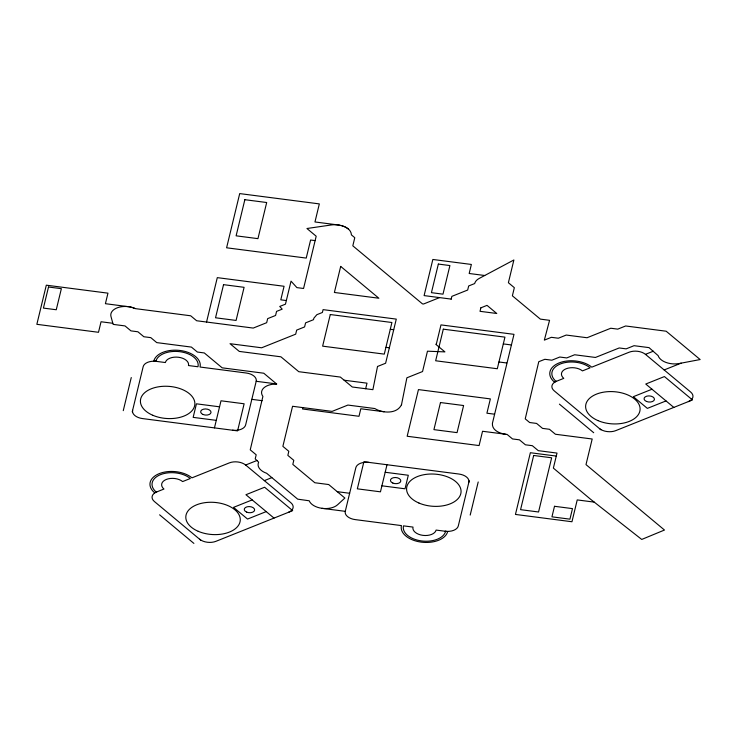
<?xml version="1.0" encoding="UTF-8"?>
<svg xmlns="http://www.w3.org/2000/svg" width="737" height="737" viewBox="0 0 737 737"><rect width="100%" height="100%" fill="white"/><g stroke="black" fill="none" stroke-linecap="round" stroke-linejoin="round"><path stroke-width="1.11" d="M439.39 297.674L423.554 304.012L422.448 303.865L352.811 245.826L354.783 237.692L351.438 234.91C351.079 228.452 343.562 225.715 338.08 224.951L314.966 221.966L319.333 203.9L239.709 193.591L226.6 247.789L306.233 258.088L310.599 240.022L315.132 240.612M451.164 299.204L451.845 296.366L467.682 290.028L468.668 285.965L474.711 283.542L474.886 282.907A15.588 9.203 4 0 1 479.243 278.42L513.892 259.968L508.392 282.722L514.343 287.679L512.381 295.813L540.35 319.121L549.562 320.319L544.339 340.135L551.387 337.316L558.324 338.219L566.237 335.049L587.048 337.739L610.798 328.241L617.735 329.135L625.658 325.975L666.165 331.217L700.15 359.545L679.201 363.516A15.588 9.203 4 0 1 658.15 355.649L649.03 347.624L634.05 345.69L626.137 348.859L619.2 347.956L595.45 357.454L574.639 354.764L566.725 357.933L559.788 357.03L551.866 360.2L544.873 359.297L538.765 361.701L525.232 418.846L529.645 422.522L536.582 423.425L542.533 428.381L549.47 429.284L555.422 434.25L592.189 439.003L585.998 464.614L664.47 530.032L641.724 539.447L590.374 499.087L553.367 468.106L557.006 453.08L538.286 450.657L532.335 445.692L525.398 444.798L519.447 439.832L512.51 438.939L507.074 434.406C501.013 433.982 491.634 430.795 492.427 423.259L513.993 334.34L440.975 324.897L436.359 343.986L435.733 344.243L444.908 351.89L427.469 351.19L422.55 371.54L406.888 377.805L401.472 404.853M123.263 410.656L131.269 377.537M132.255 411.817L143.171 366.658A11.691 6.909 4 0 1 156.373 361.379M206.553 322.032L217.295 277.637L284.077 286.278L280.797 299.83L286.334 300.549M214.458 427.884L221.008 400.79L244.131 403.784L237.581 430.878L142.536 418.579A11.691 6.909 4 0 1 132.614 410.306M155.857 361.314A21.309 12.584 4 0 1 179.902 351.696A21.309 12.584 4 0 1 197.977 366.768L188.479 365.534A11.691 6.909 4 0 0 178.557 357.261A11.691 6.909 4 0 0 165.355 362.54L153.803 361.047A23.381 13.81 4 0 1 180.196 350.49A23.381 13.81 4 0 1 200.031 367.026L246.269 373.014A11.691 6.909 4 0 1 256.19 381.287L245.633 424.936A11.691 6.909 4 0 1 232.441 430.215M302.806 407.607L302.483 408.971L358.993 416.285L360.808 408.759L384.115 411.762M365.653 388.731L366.998 383.166L344.133 380.209M445.609 531.313A21.309 12.584 4 0 1 421.564 540.93A21.309 12.584 4 0 1 403.489 525.859L412.987 527.084A11.691 6.909 4 0 0 422.909 535.357A11.691 6.909 4 0 0 436.111 530.078L447.663 531.57A23.381 13.81 4 0 1 421.269 542.128A23.381 13.81 4 0 1 401.435 525.592L355.197 519.603A11.691 6.909 4 0 1 345.275 511.34L355.833 467.682A11.691 6.909 4 0 1 369.025 462.403M387.008 464.734L380.458 491.828L357.334 488.834L363.894 461.74L458.93 474.038A11.691 6.909 4 0 1 468.852 482.311M469.211 480.8L458.294 525.96A11.691 6.909 4 0 1 445.102 531.239M470.197 515.08L478.202 481.97M401.573 404.493C397.252 414.222 382.678 413.383 374.82 408.547L347.91 405.064L332.074 411.393L292.561 406.28L282.87 446.346L288.821 451.311L287.845 455.374L293.796 460.33L292.81 464.393L314.828 482.744L328.693 484.541L344.879 498.037L337.62 504.734A15.588 9.203 4 0 1 321.912 508.318A15.588 9.203 4 0 1 309.208 500.782L297.693 499.161L266.647 473.274A15.588 9.203 4 0 1 258.65 462.21L255.214 458.865L256.19 454.803L250.239 449.837L262.906 396.414A15.588 9.203 4 0 1 276.716 384.069L263.772 373.217L222.159 367.827L204.306 352.949L197.369 352.046L191.417 347.09L156.741 342.604L150.79 337.638L143.853 336.745L137.902 331.779L130.965 330.876L125.014 325.92L113.129 324.381L110.983 316.505A15.588 9.203 4 0 1 128.395 306.666L132.135 307.43M156.29 492.104A21.309 12.584 4 0 1 160.509 474.646A21.309 12.584 4 0 1 190.303 478.506L182.629 481.574A11.691 6.909 4 0 0 166.276 479.455A11.691 6.909 4 0 0 163.964 489.036L154.632 492.767A23.381 13.81 4 0 1 159.266 473.615A23.381 13.81 4 0 1 191.961 477.843L229.281 462.91A11.691 6.909 4 0 1 245.633 465.029L257.102 460.441M264.334 480.625L271.852 477.613M252.183 499.907L233.518 507.369L247.549 519.06L266.214 511.598M556.103 381.425A21.309 12.584 4 0 1 560.323 363.977A21.309 12.584 4 0 1 590.116 367.827L582.442 370.895A11.691 6.909 4 0 0 566.09 368.776A11.691 6.909 4 0 0 563.777 378.357L554.445 382.088A23.381 13.81 4 0 1 559.079 362.936A23.381 13.81 4 0 1 591.774 367.164L629.094 352.231A11.691 6.909 4 0 1 645.446 354.35L653.314 351.199M664.148 369.946L681.145 363.148M651.996 389.228L633.332 396.69L647.362 408.39L666.027 400.919M505.656 434.259L482.542 431.265L479.087 445.572L407.165 436.258L418.45 389.597L490.363 398.901L486.908 413.208L494.573 414.194M321.912 508.318L345.275 511.34M484.725 275.5L469.183 273.491L471.367 264.454L432.84 259.47L424.107 295.601L451.191 299.102M390.288 329.282L393.715 329.734M503.307 343.912L511.202 344.934M385.921 347.348L389.348 347.79M498.94 361.978L506.697 362.982M112.835 323.285L101.043 321.756L98.5 332.295L36.85 324.317L46.311 285.182L107.961 293.16L105.409 303.69L129.215 306.795M256.19 381.287L276.624 383.931M251.824 399.343L262.123 400.679M219.552 406.815L196.438 403.821L193.158 417.372L216.282 420.357M556.278 456.074L530.364 452.721L515.449 514.435L571.958 521.75L577.228 499.916L594.234 502.118M385.184 472.26L408.307 475.254L405.028 488.797L381.913 485.803M337.251 491.671L349.642 493.274M339.121 225.117L339.868 225.255M129.961 306.914L130.698 307.071M340.605 225.421L341.323 225.596M131.37 307.218L135.424 308.637L190.69 315.786L196.65 320.752L253.233 328.076L266.674 322.695L267.66 318.633L275.583 315.464L276.559 311.401L282.188 309.153L279.747 306.454L285.459 304.169L291.032 281.147L296.891 287.614L303.561 288.48L316.191 236.227L306.942 228.507L331.125 224.988A15.588 9.203 4 0 1 338.67 225.034M342.032 225.798L342.723 226.019M132.844 307.633L133.526 307.873M343.405 226.259L344.059 226.517M134.198 308.112L134.843 308.388M344.704 226.793L345.321 227.079M345.911 227.392L346.491 227.715M347.035 228.055L347.551 228.415M348.039 228.783L348.509 229.161M645.446 354.35L690.652 392.038A11.691 6.909 4 0 1 688.34 401.61M673.821 407.423L645.759 384.032L664.424 376.561L692.485 399.951L615.754 430.638A11.691 6.909 4 0 1 599.411 428.529M600.968 429.828L554.206 390.84A11.691 6.909 4 0 1 556.518 381.259M559.42 404.143L593.718 432.73M245.633 465.029L290.839 502.708A11.691 6.909 4 0 1 288.517 512.289M274.007 518.102L245.946 494.711L264.611 487.24L292.672 510.63L215.941 541.317A11.691 6.909 4 0 1 199.598 539.208M201.155 540.507L154.392 501.519A11.691 6.909 4 0 1 156.705 491.938M159.607 514.822L193.895 543.409M377.519 366.473L372.894 389.67L352.286 386.999L340.374 377.077L298.761 371.688L280.908 356.809L239.295 351.42L230.036 343.7L261.635 347.79L295.694 334.165L296.67 330.102L304.593 326.933L305.579 322.87L313.492 319.701L313.861 318.181L316.855 314.69L322.391 312.47L323.082 309.632L396.285 319.112L385.617 363.24L377.519 366.473M48.513 287.015L43.419 308.094L56.261 309.752L61.364 288.674L48.513 287.015M223.541 284.657L215.536 317.776L236.08 320.438L244.094 287.319L223.541 284.657M244.85 199.69L236.116 235.822L257.95 238.65L266.683 202.518L244.85 199.69M340.687 266.407L334.386 292.469L378.855 298.227L340.687 266.407M330.277 314.533L322.631 346.15L384.281 354.128L391.918 322.511L330.277 314.533M438.349 264.067L431.431 292.663L442.992 294.164L449.911 265.56L438.349 264.067M443.305 329.163L435.659 360.771L497.3 368.749L504.946 337.141L443.305 329.163M440.477 402.54L433.927 429.634L457.051 432.628L463.601 405.534L440.477 402.54M480.865 307.836L480.017 311.318L496.756 313.483L487.019 305.367L480.865 307.836M533.671 455.475L520.571 509.663L538.554 511.994L551.654 457.797L533.671 455.475M554.5 506.291L551.949 516.83L569.931 519.161L572.483 508.622L554.5 506.291M392.839 483.067A5.196 3.068 4 0 0 400.808 480.966A5.196 3.068 4 0 0 393.217 477.76A5.196 3.068 4 0 0 392.839 483.067M418.966 503.049A27.287 16.113 4 0 0 461.03 492.298A27.287 16.113 4 0 0 421.49 475.245A27.287 16.113 4 0 0 418.966 503.049M646.478 401.444A5.196 3.068 4 0 0 654.447 399.343A5.196 3.068 4 0 0 646.865 396.137A5.196 3.068 4 0 0 646.478 401.444M598.002 420.615A27.287 16.113 4 0 0 640.066 409.864A27.287 16.113 4 0 0 600.526 392.812A27.287 16.113 4 0 0 598.002 420.615M246.665 512.123A5.196 3.068 4 0 0 254.633 510.013A5.196 3.068 4 0 0 247.052 506.816A5.196 3.068 4 0 0 246.665 512.123M198.189 531.294A27.287 16.113 4 0 0 240.244 520.543A27.287 16.113 4 0 0 200.713 503.491A27.287 16.113 4 0 0 198.189 531.294M203.062 414.489A5.196 3.068 4 0 0 211.031 412.388A5.196 3.068 4 0 0 203.44 409.192A5.196 3.068 4 0 0 203.062 414.489M152.78 415.272A27.287 16.113 4 0 0 194.835 404.521A27.287 16.113 4 0 0 155.295 387.478A27.287 16.113 4 0 0 152.78 415.272"/></g></svg>
